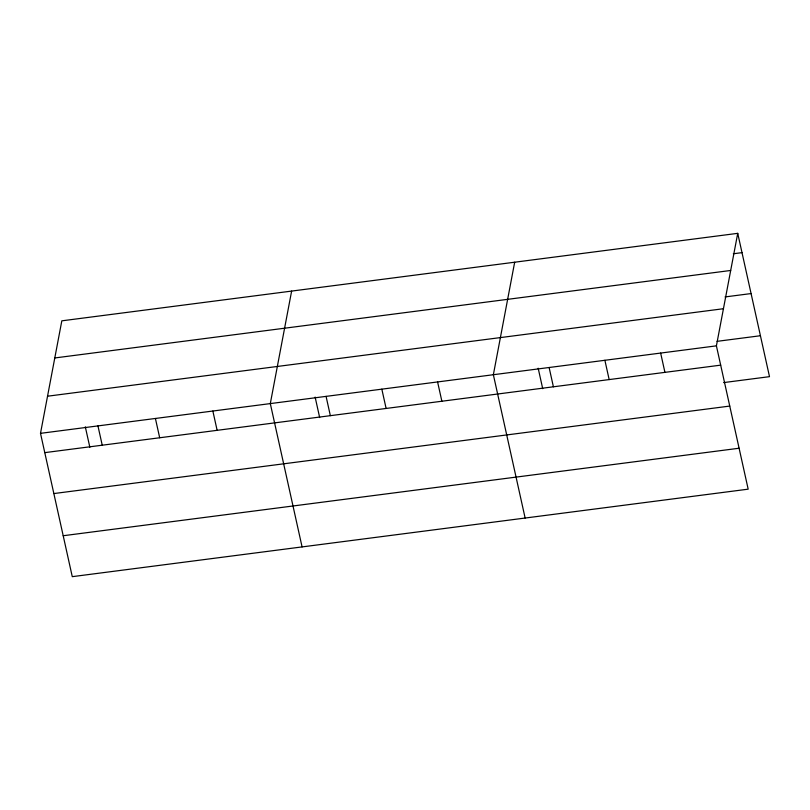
<?xml version="1.0" encoding="UTF-8"?>
<svg xmlns="http://www.w3.org/2000/svg" width="810" height="810" viewBox="0 0 810 810"><rect width="100%" height="100%" fill="white"/><g stroke="black" fill="none" stroke-linecap="round" stroke-linejoin="round"><path stroke-width="1.21" d="M737.728 233.341L716.404 345.85L748.177 489.169L72.272 576.659L40.5 433.34L61.823 320.831L737.728 233.341L769.5 376.66L723.654 382.593M291.63 291.084L270.307 403.593L302.079 546.912M514.674 262.217L493.361 374.726L525.133 518.035M733.333 253.763L742.011 252.639M54.786 357.959L730.691 270.469M725.051 296.936L751.083 293.564M47.537 396.212L723.441 308.721M717.053 341.344L760.428 335.735M40.5 433.34L716.404 345.85M44.783 452.638L720.687 365.148M53.855 493.563L729.759 406.073M63.2 535.734L739.105 448.234M660.646 353.069L664.929 372.367M604.888 360.288L609.16 379.586M549.119 367.507L553.402 386.795M538.174 368.216L542.71 388.678M437.592 381.935L441.875 401.233M381.834 389.154L386.117 408.453M326.076 396.373L330.348 415.672M315.13 397.092L319.667 417.555M212.858 411.034L217.131 430.323M155.409 418.466L159.681 437.764M97.949 425.908L102.232 445.196M85.313 426.84L89.859 447.302"/></g></svg>
